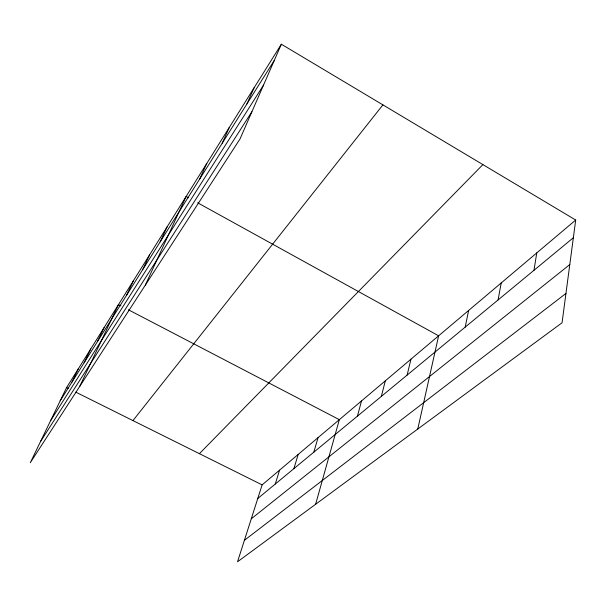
<?xml version="1.0" encoding="UTF-8"?>
<svg xmlns="http://www.w3.org/2000/svg" width="606" height="606" viewBox="0 0 606 606"><rect width="100%" height="100%" fill="white"/><g stroke="black" fill="none" stroke-linecap="round" stroke-linejoin="round"><path stroke-width="0.91" d="M575.7 220.031L562.057 322.771L237.529 561.785L262.125 484.883L575.7 220.031L281.351 44.215L66.584 387.56L30.3 462.696L240.067 138.872L281.351 44.215M533.977 270.291L536.764 252.922M498.071 299.955L501.207 282.949M465.203 327.111L468.612 310.477M417.769 429.033L438.623 335.807L197.67 202.798M407.126 375.099L410.944 359.191M381.348 396.392L385.31 380.841M357.426 416.155L361.509 400.945M315.635 504.26L339.345 419.663L128.366 309.757M313.817 452.19L318.059 437.646M293.887 468.658L298.175 454.432M275.245 484.058L279.578 470.15M246.945 103.899L254.088 87.802M222.182 143.258L229.341 127.358M199.647 179.096L206.782 163.423M145.311 285.146L186.133 196.435L188.602 197.798M160.12 241.938L167.158 226.765M142.69 269.64L149.667 254.74M126.593 295.236L133.487 280.608M79.689 386.446L118.473 304.606L120.95 305.894M97.392 341.663L104.103 327.581M84.113 362.767L90.726 348.958M71.735 382.447L78.25 368.91M60.176 400.831L274.26 60.471M50.601 420.662L263.504 85.128M40.443 441.691L251.891 111.754M132.949 420.594L382.916 104.883M199.412 453.667L482.899 164.597M257.777 498.488L573.344 237.764M251.278 518.804L569.784 264.587M244.392 540.317L565.951 293.455M66.584 387.56L68.251 388.393M75.773 392.135L262.125 484.883"/></g></svg>
